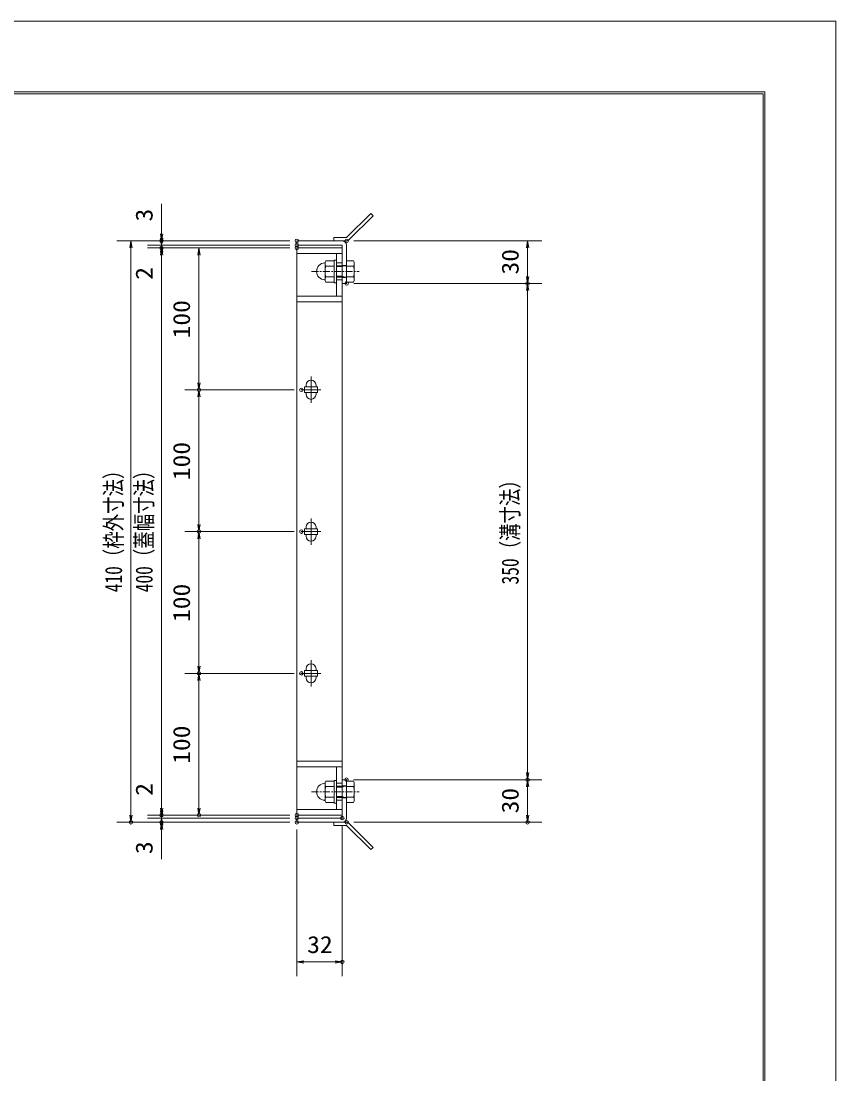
# Model space of a CAD drawing. Units: millimetres, scale not verified. Extents: x -1050 to 1050, y -742 to 742.
# Drawn here: x 476 to 1050, y 0 to 742 of the extents above; entities that cross this region are included whole.
import ezdxf
from ezdxf.enums import TextEntityAlignment as Align

# ---------------------------------------------------------------- set-up
doc = ezdxf.new("R2010")
doc.units = ezdxf.units.MM
doc.header["$LTSCALE"] = 5
doc.header["$PDMODE"] = 32
doc.header["$PDSIZE"] = 2.5
doc.linetypes.add('CHAIN1', pattern=[8, 5, -1, 1, -1])
for name, color, linetype, lineweight in [('0-0_7-図\u3000枠', 4, 'Continuous', 9), ('0-1_寸法注釈', 2, 'Continuous', 9), ('0-2_0', 2, 'Continuous', 9), ('0-3_DEFPOINTS', 134, 'Continuous', 9), ('0-4_蓋', 5, 'Continuous', 9), ('0-7_中心線', 6, 'CHAIN1', 9), ('0-8_締付部品', 7, 'Continuous', 9), ('0-9_枠', 7, 'Continuous', 9), ('0-B_アンカー', 7, 'Continuous', 9)]:
    doc.layers.add(name, color=color, linetype=linetype, lineweight=lineweight)
doc.styles.add('ＭＳ ゴシック', font='')
doc.styles.get('ＭＳ ゴシック').set_extended_font_data('MS Gothic')

# ---------------------------------------------------------------- blocks, each defined once
blk = doc.blocks.new('_OPEN')
at = {"layer": '0-2_0'}
blk.add_line((0, 0), (-5, 0), dxfattribs=at)
blk.add_lwpolyline([(-5, 0.833), (0, 0), (-5, -0.833)], dxfattribs=at)
blk = doc.blocks.new('A$C4F066A7F')
at = {"layer": '0-B_アンカー'}
for p, q in [((0, 96.52), (45.24, 96.52)), ((0, 85.02), (0, 96.52)), ((0, 85.02), (45.24, 85.02)), ((130.26, 0), (45.24, 85.02)), ((138.39, 8.13), (53.37, 93.15)), ((138.39, 8.13), (130.26, 0))]:
    blk.add_line(p, q, dxfattribs=at)
blk.add_arc((45.24, 85.02), 11.5, 45, 90, dxfattribs=at)
blk = doc.blocks.new('A$C6EB770D1')
at = {"layer": '0-B_アンカー'}
for p, q in [((130.257, 96.52), (45.237, 11.5)), ((138.388, 88.388), (53.368, 3.368)), ((138.388, 88.388), (130.257, 96.52)), ((0, 11.5), (45.237, 11.5)), ((0, 11.5), (0, 0)), ((0, 0), (45.237, 0))]:
    blk.add_line(p, q, dxfattribs=at)
blk.add_arc((45.237, 11.5), 11.5, 270, 315, dxfattribs=at)
blk = doc.blocks.new('A$C137235B9')
at = {"layer": '0-8_締付部品'}
for p, q in [((50.87, 77.528), (47.967, 72.5)), ((50.87, 77.528), (80.467, 77.528)), ((80.467, 80), (80.467, 0)), ((88.467, 80), (80.467, 80)), ((88.467, 80), (88.467, 0)), ((123.467, 2.472), (123.467, 77.528)), ((148.064, 77.528), (123.467, 77.528)), ((148.064, 77.528), (150.967, 72.5)), ((47.967, 72.5), (47.967, 7.5)), ((50.87, 58.764), (80.467, 58.764)), ((88.467, 60), (123.467, 60)), ((108.467, 56.615), (88.467, 56.615)), ((114.33, 60), (108.467, 56.615)), ((108.467, 20), (108.467, 60)), ((148.064, 58.764), (123.467, 58.764)), ((150.967, 7.5), (150.967, 72.5)), ((50.87, 2.472), (47.967, 7.5)), ((50.87, 21.236), (80.467, 21.236)), ((50.87, 2.472), (80.467, 2.472)), ((88.467, 0), (80.467, 0)), ((108.467, 23.385), (88.467, 23.385)), ((88.467, 20), (123.467, 20)), ((114.33, 20), (108.467, 23.385)), ((148.064, 21.236), (123.467, 21.236)), ((148.064, 2.472), (123.467, 2.472)), ((148.064, 2.472), (150.967, 7.5))]:
    blk.add_line(p, q, dxfattribs=at)
at = {"layer": '0-8_締付部品', "color": 6, "linetype": 'CHAIN1'}
blk.add_line((0, 40), (167.946, 40), dxfattribs=at)
at = {"layer": '0-8_締付部品'}
for centre, radius, start, end in [((47.967, 40), 30, 92.7294, 267.2706), ((46.467, 71.464), 1.5, 272.7294, 0), ((64.58, 68.146), 16.613, 180, 214.38425), ((110.064, 40), 62.097, 162.41205, 197.58795), ((134.354, 68.146), 16.613, 325.61575, 0), ((88.87, 40), 62.097, 342.41205, 17.58795), ((46.467, 8.536), 1.5, 0, 87.2706), ((64.58, 11.854), 16.613, 145.61575, 180), ((134.354, 11.854), 16.613, 0, 34.38425)]:
    blk.add_arc(centre, radius, start, end, dxfattribs=at)
at = {"layer": '0-9_枠'}
for p, q in [((108.467, 61.25), (123.467, 61.25)), ((108.467, 18.75), (123.467, 18.75))]:
    blk.add_line(p, q, dxfattribs=at)

msp = doc.modelspace()

# ---------------------------------------------------------------- linework, layer by layer
at = {"layer": '0-0_7-図\u3000枠'}
for p in [(-973.75, 691.25), (998.75, -691.25)]:
    msp.add_line(p, (998.75, 691.25), dxfattribs=at)
msp.add_lwpolyline([(-975, 692.5), (1000, 692.5), (1000, -692.5)], dxfattribs=at)
at = {"layer": '0-1_寸法注釈'}
for p, q in [((574.681, 592.475), (574.681, 613.588)), ((574.681, 589.475), (574.681, 594.475)), ((665.063, 587.475), (543.149, 587.475)), ((665.063, 587.475), (564.681, 587.475)), ((574.681, 584.475), (574.681, 587.475)), ((710.11, 587.475), (842.677, 587.475)), ((553.149, 582.475), (553.149, 182.475)), ((665.063, 584.475), (564.681, 584.475)), ((665.063, 584.475), (564.681, 584.475)), ((665.063, 582.475), (564.681, 582.475)), ((665.063, 582.475), (564.681, 582.475)), ((574.681, 584.475), (574.681, 582.475)), ((574.681, 579.475), (574.681, 574.475)), ((665.063, 582.475), (591.062, 582.475)), ((832.677, 582.475), (832.677, 562.475)), ((574.681, 577.475), (574.681, 556.362)), ((574.681, 577.475), (574.681, 187.475)), ((601.062, 577.475), (601.062, 487.475)), ((710.11, 557.475), (842.677, 557.475)), ((710.11, 557.475), (842.677, 557.475)), ((832.677, 552.475), (832.677, 212.475)), ((668.253, 482.475), (591.062, 482.475)), ((668.253, 482.475), (591.062, 482.475)), ((601.062, 477.475), (601.062, 387.475)), ((668.253, 382.475), (591.062, 382.475)), ((668.253, 382.475), (591.062, 382.475)), ((601.062, 377.475), (601.062, 287.475)), ((668.253, 282.475), (591.062, 282.475)), ((668.253, 282.475), (591.062, 282.475)), ((601.062, 277.475), (601.062, 187.475)), ((574.681, 187.475), (574.681, 208.588)), ((710.063, 207.475), (842.677, 207.475)), ((710.063, 207.475), (842.677, 207.475)), ((832.677, 202.475), (832.677, 182.475)), ((574.681, 185.475), (574.681, 190.475)), ((665.063, 182.475), (564.681, 182.475)), ((665.063, 182.475), (564.681, 182.475)), ((665.063, 180.475), (564.681, 180.475)), ((665.063, 180.475), (564.681, 180.475)), ((574.681, 180.475), (574.681, 182.475)), ((574.681, 180.475), (574.681, 177.475)), ((665.063, 182.475), (591.062, 182.475)), ((665.063, 177.475), (543.149, 177.475)), ((665.063, 177.475), (564.681, 177.475)), ((574.681, 175.475), (574.681, 170.475)), ((574.681, 172.475), (574.681, 151.362)), ((670.063, 172.475), (670.063, 68.953)), ((702.063, 175.475), (702.063, 68.953)), ((710.11, 177.475), (842.677, 177.475)), ((675.063, 78.953), (697.063, 78.953))]:
    msp.add_line(p, q, dxfattribs=at)
at = {"layer": '0-3_DEFPOINTS'}
msp.add_lwpolyline([(-1050, -742.5), (-1050, 742.5), (1050, 742.5), (1050, -742.5)], close=True, dxfattribs=at)
for p in [(574.681, 587.475), (670.063, 587.475), (670.063, 587.475), (705.11, 587.475), (574.681, 582.475), (670.063, 584.475), (670.063, 582.475), (705.11, 557.475), (832.677, 557.475), (601.062, 482.475), (673.253, 482.475), (601.062, 382.475), (673.253, 382.475), (601.062, 282.475), (673.253, 282.475), (705.063, 207.475), (832.677, 207.475), (553.149, 177.475), (574.681, 182.475), (574.681, 177.475), (601.062, 182.475), (670.063, 182.475), (670.063, 180.475), (670.063, 177.475), (670.063, 177.475), (702.063, 180.475), (705.11, 177.475), (832.677, 177.475), (702.063, 78.953)]:
    msp.add_point(p, dxfattribs=at)
at = {"layer": '0-4_蓋'}
for p, q in [((670.063, 582.475), (670.063, 182.475)), ((670.063, 582.475), (702.063, 582.475)), ((702.063, 582.475), (702.063, 571.978)), ((702.063, 578.475), (670.063, 578.475)), ((698.063, 578.475), (698.063, 571.978)), ((702.063, 571.978), (698.063, 571.978)), ((698.063, 559.978), (698.063, 548.475)), ((698.063, 559.978), (702.063, 559.978)), ((702.063, 559.978), (702.063, 204.972)), ((670.063, 548.475), (702.063, 548.475)), ((670.063, 544.475), (702.063, 544.475)), ((675.563, 484.475), (675.563, 480.475)), ((684.563, 484.475), (675.563, 484.475)), ((676.563, 485.725), (676.563, 484.475)), ((683.563, 485.725), (683.563, 484.475)), ((684.563, 484.475), (684.563, 480.475)), ((684.563, 480.475), (675.563, 480.475)), ((676.563, 480.475), (676.563, 479.225)), ((683.563, 480.475), (683.563, 479.225)), ((684.563, 384.475), (675.563, 384.475)), ((675.563, 384.475), (675.563, 380.475)), ((684.563, 380.475), (675.563, 380.475)), ((676.563, 385.725), (676.563, 384.475)), ((676.563, 380.475), (676.563, 379.225)), ((683.563, 385.725), (683.563, 384.475)), ((683.563, 380.475), (683.563, 379.225)), ((684.563, 384.475), (684.563, 380.475)), ((684.563, 284.475), (675.563, 284.475)), ((675.563, 284.475), (675.563, 280.475)), ((676.563, 285.725), (676.563, 284.475)), ((683.563, 285.725), (683.563, 284.475)), ((684.563, 284.475), (684.563, 280.475)), ((684.563, 280.475), (675.563, 280.475)), ((676.563, 280.475), (676.563, 279.225)), ((683.563, 280.475), (683.563, 279.225)), ((670.063, 220.475), (702.063, 220.475)), ((670.063, 216.475), (702.063, 216.475)), ((698.063, 204.972), (698.063, 216.475)), ((698.063, 204.972), (702.063, 204.972)), ((702.063, 186.475), (670.063, 186.475)), ((698.063, 186.475), (698.063, 192.972)), ((670.063, 182.475), (702.063, 182.475))]:
    msp.add_line(p, q, dxfattribs=at)
msp.add_lwpolyline([(702.063, 182.475), (702.063, 192.972), (698.063, 192.972)], dxfattribs=at)
for centre, start, end in [((680.063, 485.725), 0, 180), ((680.063, 479.225), 180, 0), ((680.063, 385.725), 0, 180), ((680.063, 379.225), 180, 0), ((680.063, 285.725), 0, 180), ((680.063, 279.225), 180, 0)]:
    msp.add_arc(centre, 3.5, start, end, dxfattribs=at)
at = {"layer": '0-4_蓋', "color": 7}
for p in [(670.063, 582.475), (670.063, 182.475)]:
    msp.add_point(p, dxfattribs=at)
at = {"layer": '0-7_中心線'}
for p, q in [((680.063, 491.775), (680.063, 473.175)), ((686.872, 482.475), (673.253, 482.475)), ((680.063, 391.775), (680.063, 373.175)), ((686.872, 382.475), (673.253, 382.475)), ((680.063, 291.775), (680.063, 273.175)), ((686.872, 282.475), (673.253, 282.475))]:
    msp.add_line(p, q, dxfattribs=at)
at = {"layer": '0-9_枠'}
for p, q in [((670.063, 587.475), (702.063, 587.475)), ((670.063, 584.475), (670.063, 587.475)), ((702.063, 584.475), (670.063, 584.475)), ((702.063, 557.475), (702.063, 584.475)), ((705.063, 557.475), (705.063, 584.475)), ((702.063, 557.475), (705.063, 557.475)), ((702.063, 207.475), (702.063, 180.475)), ((702.063, 207.475), (705.063, 207.475)), ((705.063, 207.475), (705.063, 180.475)), ((702.063, 180.475), (670.063, 180.475)), ((670.063, 180.475), (670.063, 177.475)), ((670.063, 177.475), (702.063, 177.475))]:
    msp.add_line(p, q, dxfattribs=at)
for centre, start, end in [((702.063, 584.475), 0, 90), ((702.063, 180.475), 270, 0)]:
    msp.add_arc(centre, 3, start, end, dxfattribs=at)

# ---------------------------------------------------------------- block references
at = {"layer": '0-1_寸法注釈'}
for p, rotation in [((553.149, 587.475), 90), ((574.681, 587.475), 270), ((574.681, 584.475), 270), ((832.677, 587.475), 90), ((574.681, 584.475), 90), ((574.681, 582.475), 90), ((574.681, 582.475), 90), ((601.062, 582.475), 90), ((832.677, 557.475), 270), ((832.677, 557.475), 90), ((601.062, 482.475), 270), ((601.062, 482.475), 90), ((601.062, 382.475), 270), ((601.062, 382.475), 90), ((601.062, 282.475), 270), ((601.062, 282.475), 90), ((832.677, 207.475), 270), ((832.677, 207.475), 90), ((574.681, 182.475), 270), ((574.681, 182.475), 270), ((601.062, 182.475), 270), ((553.149, 177.475), 270), ((574.681, 180.475), 270), ((574.681, 180.475), 90), ((832.677, 177.475), 270), ((574.681, 177.475), 90), ((670.063, 78.953), 180)]:
    msp.add_blockref('_OPEN', p, dxfattribs=dict(at, rotation=rotation))
msp.add_blockref('_OPEN', (702.063, 78.953), dxfattribs=at)
at = {"layer": '0-8_締付部品', "xscale": 0.2, "yscale": 0.2}
for p in [(680.369, 557.975), (680.369, 190.975)]:
    msp.add_blockref('A$C137235B9', p, dxfattribs=at)
at = {"layer": '0-B_アンカー', "xscale": 0.2, "yscale": 0.2}
for name, p in [('A$C6EB770D1', (696.063, 587.475)), ('A$C4F066A7F', (696.063, 158.171))]:
    msp.add_blockref(name, p, dxfattribs=at)

# ---------------------------------------------------------------- texts
at = {"layer": '0-1_寸法注釈', "color": 7, "style": 'ＭＳ ゴシック'}
for s, height, width, p in [('3', 12.02, 1.1, (571.994, 601.165)), ('30', 12.02, 1.1, (829.99, 563.742)), ('2', 12.02, 1.1, (571.994, 560.052)), ('100', 12.02, 1.1, (598.375, 518.72)), ('100', 12.02, 1.1, (598.375, 418.72)), ('410（枠外寸法）', 12.02, 0.75, (550.462, 339.682)), ('400（蓋幅寸法）', 12.02, 0.75, (571.994, 339.682)), ('350（溝寸法）', 12.03, 0.75, (829.99, 345.184)), ('100', 12.02, 1.1, (598.375, 318.72)), ('100', 12.02, 1.1, (598.375, 218.72)), ('2', 12.02, 1.1, (571.994, 196.165)), ('30', 12.02, 1.1, (829.99, 183.742)), ('3', 12.02, 1.1, (571.994, 155.052))]:
    msp.add_text(s, height=height, rotation=90, dxfattribs=dict(at, width=width)).set_placement(p, align=Align.BOTTOM_LEFT)
at = {"layer": '0-1_寸法注釈', "color": 7, "style": 'ＭＳ ゴシック', "width": 1.1}
msp.add_text('32', height=12.02, dxfattribs=at).set_placement((677.329, 81.64), align=Align.BOTTOM_LEFT)

doc.saveas('drawing.dxf')
